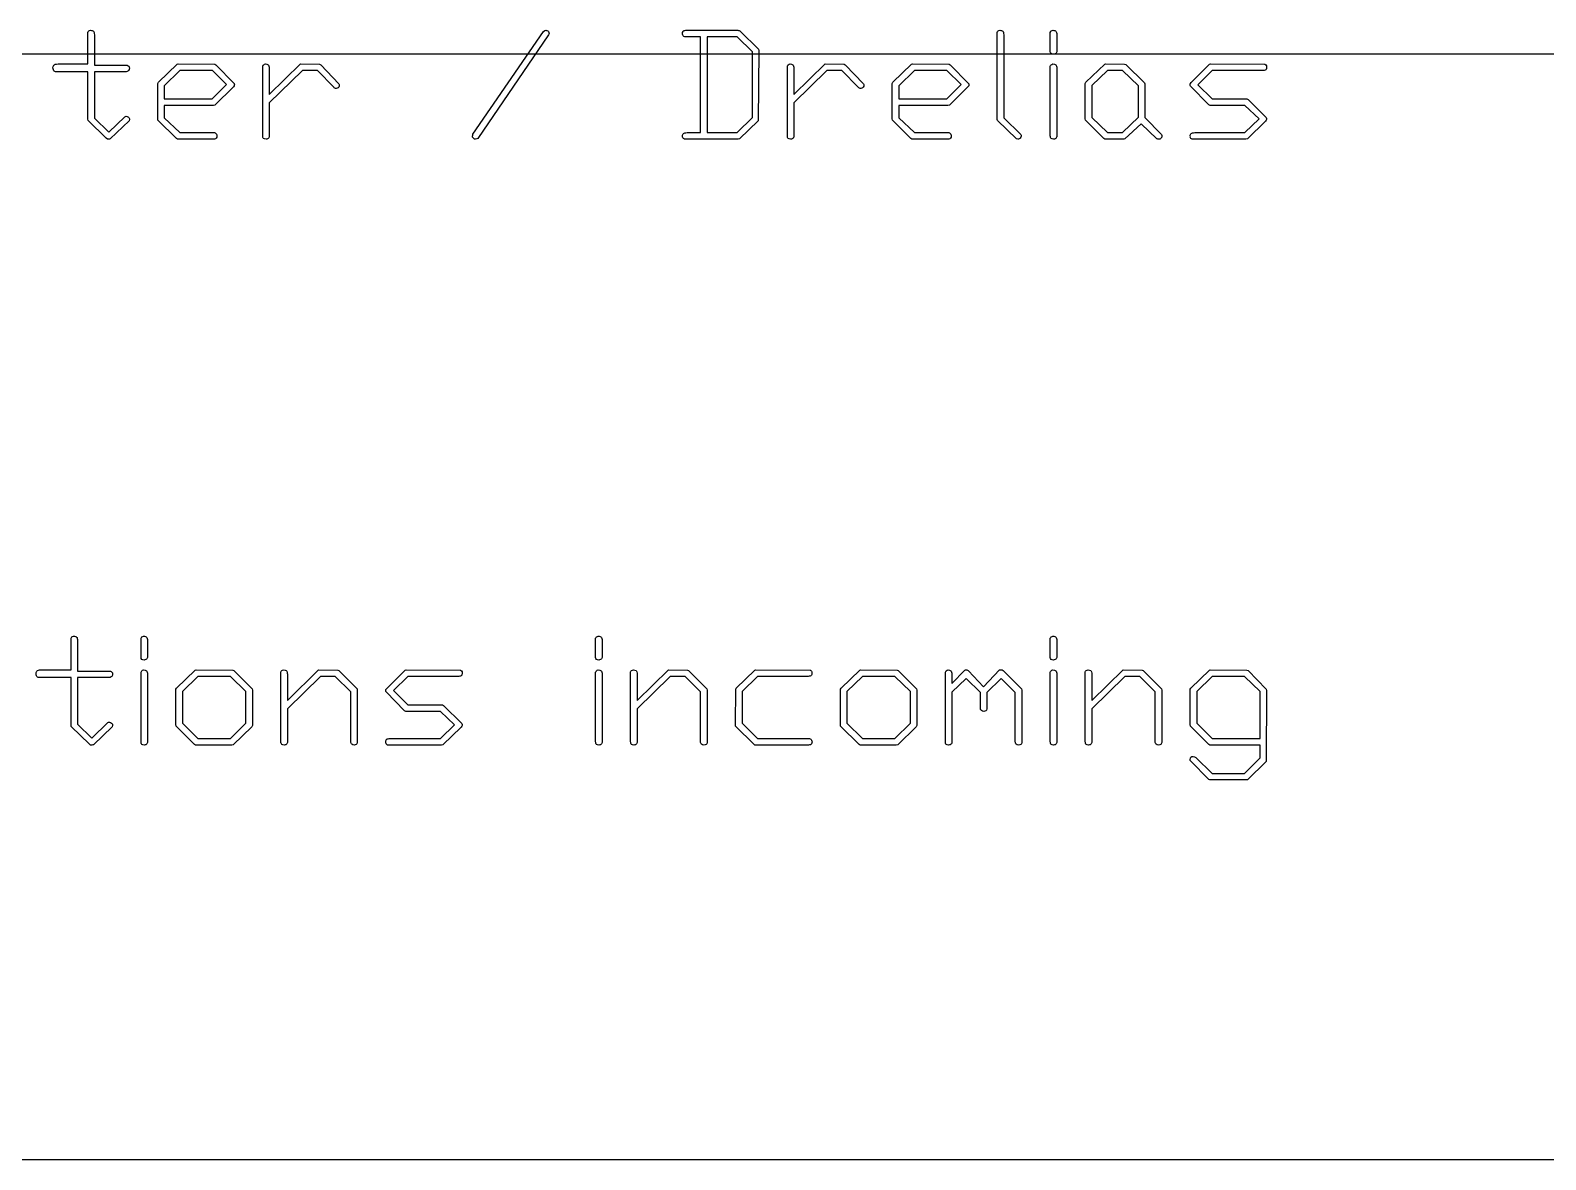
# Model space of a CAD drawing. Header units: millimetres. Extents: x -2305 to 1184, y -190 to 1638.
# Drawn here: x -1667 to -1580.2, y 612.7 to 677.5 of the extents above; entities that cross this region are included whole.
import ezdxf

# ---------------------------------------------------------------- set-up
doc = ezdxf.new("R2010")
doc.units = ezdxf.units.MM

msp = doc.modelspace()

# ---------------------------------------------------------------- linework, layer by layer
at = {"color": 7, "linetype": 'Continuous'}
for p, q in [((-1755.869, 676.114), (-1503.14, 676.114)), ((-1503.14, 612.731), (-1755.869, 612.731))]:
    msp.add_line(p, q, dxfattribs=at)
at = {"color": 7, "linetype": 'Continuous', "flags": 128}
for points in [[(-1663.407, 677.418), (-1663.382, 677.386), (-1663.366, 677.341), (-1663.356, 677.281), (-1663.352, 677.205), (-1663.352, 677.205), (-1663.352, 675.46), (-1663.352, 675.46), (-1661.463, 675.46), (-1661.463, 675.46), (-1661.417, 675.437), (-1661.381, 675.404), (-1661.356, 675.361), (-1661.342, 675.306), (-1661.342, 675.306), (-1661.354, 675.228), (-1661.394, 675.157), (-1661.427, 675.128), (-1661.474, 675.107), (-1661.537, 675.094), (-1661.612, 675.089), (-1661.612, 675.089), (-1663.352, 675.089), (-1663.352, 675.089), (-1663.352, 672.42), (-1663.352, 672.42), (-1662.528, 671.621), (-1662.528, 671.621), (-1661.611, 672.51), (-1661.611, 672.51), (-1661.571, 672.53), (-1661.524, 672.536), (-1661.524, 672.536), (-1661.463, 672.523), (-1661.403, 672.486), (-1661.376, 672.459), (-1661.357, 672.428), (-1661.345, 672.393), (-1661.342, 672.354), (-1661.342, 672.354), (-1661.359, 672.271), (-1661.359, 672.271), (-1662.441, 671.244), (-1662.441, 671.244), (-1662.477, 671.233), (-1662.537, 671.228), (-1662.537, 671.228), (-1662.606, 671.228), (-1662.606, 671.228), (-1662.668, 671.278), (-1662.668, 671.278), (-1663.714, 672.287), (-1663.714, 672.287), (-1663.723, 672.371), (-1663.723, 672.371), (-1663.723, 675.089), (-1663.723, 675.089), (-1665.581, 675.089), (-1665.581, 675.089), (-1665.618, 675.096), (-1665.651, 675.116), (-1665.678, 675.148), (-1665.703, 675.195), (-1665.703, 675.195), (-1665.721, 675.256), (-1665.728, 675.312), (-1665.728, 675.312), (-1665.717, 675.393), (-1665.681, 675.465), (-1665.647, 675.495), (-1665.595, 675.517), (-1665.524, 675.53), (-1665.435, 675.535), (-1665.435, 675.535), (-1663.723, 675.535), (-1663.723, 675.535), (-1663.723, 677.348), (-1663.723, 677.348), (-1663.705, 677.393), (-1663.674, 677.428), (-1663.632, 677.451), (-1663.578, 677.465), (-1663.578, 677.465), (-1663.524, 677.462), (-1663.476, 677.454), (-1663.438, 677.439), (-1663.407, 677.418)], [(-1637.29, 677.288), (-1637.296, 677.241), (-1637.316, 677.203), (-1637.316, 677.203), (-1641.375, 671.27), (-1641.375, 671.27), (-1641.432, 671.239), (-1641.497, 671.228), (-1641.497, 671.228), (-1641.557, 671.235), (-1641.606, 671.258), (-1641.644, 671.294), (-1641.671, 671.346), (-1641.671, 671.346), (-1641.67, 671.405), (-1641.666, 671.451), (-1641.662, 671.485), (-1641.653, 671.508), (-1641.653, 671.508), (-1637.611, 677.406), (-1637.611, 677.406), (-1637.539, 677.45), (-1637.481, 677.465), (-1637.481, 677.465), (-1637.444, 677.463), (-1637.42, 677.457), (-1637.42, 677.457), (-1637.363, 677.43), (-1637.322, 677.393), (-1637.298, 677.346), (-1637.29, 677.288)], [(-1626.329, 677.414), (-1625.279, 676.382), (-1625.279, 676.382), (-1625.261, 676.306), (-1625.261, 676.306), (-1625.296, 672.269), (-1625.296, 672.269), (-1626.363, 671.236), (-1626.363, 671.236), (-1626.449, 671.228), (-1626.449, 671.228), (-1629.53, 671.228), (-1629.53, 671.228), (-1629.578, 671.256), (-1629.614, 671.297), (-1629.635, 671.349), (-1629.642, 671.414), (-1629.642, 671.414), (-1629.639, 671.456), (-1629.627, 671.493), (-1629.61, 671.524), (-1629.584, 671.551), (-1629.548, 671.572), (-1629.501, 671.588), (-1629.441, 671.596), (-1629.371, 671.599), (-1629.371, 671.599), (-1628.603, 671.599), (-1628.603, 671.599), (-1628.603, 677.094), (-1628.603, 677.094), (-1629.508, 677.094), (-1629.508, 677.094), (-1629.56, 677.114), (-1629.599, 677.146), (-1629.627, 677.19), (-1629.642, 677.248), (-1629.642, 677.248), (-1629.633, 677.338), (-1629.604, 677.406), (-1629.579, 677.432), (-1629.544, 677.45), (-1629.498, 677.462), (-1629.443, 677.465), (-1629.443, 677.465), (-1629.347, 677.465), (-1629.347, 677.465), (-1626.467, 677.465), (-1626.467, 677.465), (-1626.423, 677.462), (-1626.384, 677.453), (-1626.353, 677.436), (-1626.329, 677.414)], [(-1625.633, 676.226), (-1626.51, 677.094), (-1626.51, 677.094), (-1628.231, 677.094), (-1628.231, 677.094), (-1628.231, 671.599), (-1628.231, 671.599), (-1626.51, 671.599), (-1626.51, 671.599), (-1625.633, 672.475), (-1625.633, 672.475), (-1625.633, 676.226)], [(-1611.281, 677.419), (-1611.258, 677.389), (-1611.241, 677.343), (-1611.231, 677.284), (-1611.228, 677.211), (-1611.228, 677.211), (-1611.228, 672.457), (-1611.228, 672.457), (-1610.252, 671.49), (-1610.252, 671.49), (-1610.232, 671.449), (-1610.227, 671.406), (-1610.227, 671.406), (-1610.238, 671.342), (-1610.274, 671.283), (-1610.301, 671.258), (-1610.333, 671.242), (-1610.373, 671.232), (-1610.418, 671.228), (-1610.418, 671.228), (-1610.496, 671.236), (-1610.496, 671.236), (-1611.574, 672.287), (-1611.574, 672.287), (-1611.599, 672.355), (-1611.599, 672.355), (-1611.599, 677.347), (-1611.599, 677.347), (-1611.577, 677.392), (-1611.543, 677.427), (-1611.502, 677.451), (-1611.448, 677.465), (-1611.448, 677.465), (-1611.395, 677.463), (-1611.348, 677.454), (-1611.311, 677.44), (-1611.281, 677.419)], [(-1608.237, 677.417), (-1608.214, 677.385), (-1608.196, 677.34), (-1608.187, 677.28), (-1608.183, 677.204), (-1608.183, 677.204), (-1608.183, 676.235), (-1608.183, 676.235), (-1608.199, 676.196), (-1608.219, 676.164), (-1608.244, 676.139), (-1608.273, 676.122), (-1608.327, 676.103), (-1608.369, 676.096), (-1608.369, 676.096), (-1608.45, 676.106), (-1608.508, 676.133), (-1608.543, 676.18), (-1608.555, 676.245), (-1608.555, 676.245), (-1608.555, 677.343), (-1608.555, 677.343), (-1608.533, 677.39), (-1608.499, 677.426), (-1608.457, 677.451), (-1608.404, 677.465), (-1608.404, 677.465), (-1608.351, 677.462), (-1608.304, 677.454), (-1608.267, 677.437), (-1608.237, 677.417)], [(-1656.396, 675.492), (-1655.345, 674.424), (-1655.345, 674.424), (-1655.332, 674.397), (-1655.327, 674.347), (-1655.327, 674.347), (-1655.33, 674.304), (-1655.335, 674.277), (-1655.335, 674.277), (-1655.379, 674.217), (-1655.379, 674.217), (-1656.438, 673.176), (-1656.438, 673.176), (-1656.525, 673.159), (-1656.525, 673.159), (-1659.343, 673.159), (-1659.343, 673.159), (-1659.343, 672.449), (-1659.343, 672.449), (-1658.449, 671.599), (-1658.449, 671.599), (-1656.474, 671.599), (-1656.474, 671.599), (-1656.431, 671.581), (-1656.396, 671.559), (-1656.371, 671.534), (-1656.356, 671.507), (-1656.34, 671.454), (-1656.334, 671.414), (-1656.334, 671.414), (-1656.342, 671.333), (-1656.369, 671.275), (-1656.412, 671.24), (-1656.474, 671.228), (-1656.474, 671.228), (-1658.593, 671.228), (-1658.593, 671.228), (-1658.645, 671.262), (-1658.645, 671.262), (-1659.706, 672.312), (-1659.706, 672.312), (-1659.714, 672.396), (-1659.714, 672.396), (-1659.714, 674.426), (-1659.714, 674.426), (-1659.679, 674.486), (-1659.679, 674.486), (-1658.611, 675.517), (-1658.611, 675.517), (-1658.558, 675.535), (-1658.558, 675.535), (-1656.456, 675.527), (-1656.456, 675.527), (-1656.396, 675.492)], [(-1655.771, 674.351), (-1656.585, 675.163), (-1656.585, 675.163), (-1658.449, 675.163), (-1658.449, 675.163), (-1659.343, 674.282), (-1659.343, 674.282), (-1659.343, 673.53), (-1659.343, 673.53), (-1656.594, 673.53), (-1656.594, 673.53), (-1655.77, 674.351)], [(-1650.379, 675.491), (-1649.33, 674.4), (-1649.33, 674.4), (-1649.318, 674.354), (-1649.313, 674.32), (-1649.313, 674.32), (-1649.315, 674.283), (-1649.321, 674.259), (-1649.321, 674.259), (-1649.348, 674.211), (-1649.385, 674.174), (-1649.431, 674.148), (-1649.487, 674.134), (-1649.487, 674.134), (-1649.529, 674.138), (-1649.567, 674.151), (-1649.602, 674.169), (-1649.634, 674.197), (-1649.634, 674.197), (-1650.571, 675.163), (-1650.571, 675.163), (-1651.429, 675.163), (-1651.429, 675.163), (-1653.328, 673.303), (-1653.328, 673.303), (-1653.328, 671.364), (-1653.328, 671.364), (-1653.338, 671.331), (-1653.357, 671.301), (-1653.386, 671.272), (-1653.426, 671.246), (-1653.426, 671.246), (-1653.461, 671.233), (-1653.514, 671.228), (-1653.514, 671.228), (-1653.592, 671.237), (-1653.651, 671.266), (-1653.672, 671.29), (-1653.687, 671.323), (-1653.696, 671.365), (-1653.7, 671.416), (-1653.7, 671.416), (-1653.7, 675.415), (-1653.7, 675.415), (-1653.68, 675.46), (-1653.646, 675.496), (-1653.6, 675.521), (-1653.541, 675.535), (-1653.541, 675.535), (-1653.459, 675.524), (-1653.391, 675.491), (-1653.363, 675.46), (-1653.343, 675.416), (-1653.332, 675.355), (-1653.328, 675.279), (-1653.328, 675.279), (-1653.328, 673.779), (-1653.328, 673.779), (-1651.533, 675.535), (-1651.533, 675.535), (-1650.441, 675.525), (-1650.441, 675.525), (-1650.379, 675.491)], [(-1620.307, 675.491), (-1619.259, 674.4), (-1619.259, 674.4), (-1619.246, 674.354), (-1619.241, 674.32), (-1619.241, 674.32), (-1619.243, 674.283), (-1619.249, 674.259), (-1619.249, 674.259), (-1619.276, 674.211), (-1619.313, 674.174), (-1619.359, 674.148), (-1619.415, 674.134), (-1619.415, 674.134), (-1619.457, 674.138), (-1619.495, 674.151), (-1619.53, 674.169), (-1619.563, 674.197), (-1619.563, 674.197), (-1620.499, 675.163), (-1620.499, 675.163), (-1621.357, 675.163), (-1621.357, 675.163), (-1623.257, 673.303), (-1623.257, 673.303), (-1623.257, 671.364), (-1623.257, 671.364), (-1623.266, 671.331), (-1623.286, 671.301), (-1623.315, 671.272), (-1623.354, 671.246), (-1623.354, 671.246), (-1623.389, 671.233), (-1623.442, 671.228), (-1623.442, 671.228), (-1623.52, 671.237), (-1623.579, 671.266), (-1623.6, 671.29), (-1623.615, 671.323), (-1623.624, 671.365), (-1623.628, 671.416), (-1623.628, 671.416), (-1623.628, 675.415), (-1623.628, 675.415), (-1623.608, 675.46), (-1623.574, 675.496), (-1623.528, 675.521), (-1623.469, 675.535), (-1623.469, 675.535), (-1623.388, 675.524), (-1623.319, 675.491), (-1623.291, 675.46), (-1623.272, 675.416), (-1623.26, 675.355), (-1623.257, 675.279), (-1623.257, 675.279), (-1623.257, 673.779), (-1623.257, 673.779), (-1621.462, 675.535), (-1621.462, 675.535), (-1620.369, 675.525), (-1620.369, 675.525), (-1620.307, 675.491)], [(-1614.295, 675.492), (-1613.244, 674.424), (-1613.244, 674.424), (-1613.231, 674.397), (-1613.227, 674.347), (-1613.227, 674.347), (-1613.229, 674.304), (-1613.235, 674.277), (-1613.235, 674.277), (-1613.279, 674.217), (-1613.279, 674.217), (-1614.337, 673.176), (-1614.337, 673.176), (-1614.424, 673.159), (-1614.424, 673.159), (-1617.242, 673.159), (-1617.242, 673.159), (-1617.242, 672.449), (-1617.242, 672.449), (-1616.349, 671.599), (-1616.349, 671.599), (-1614.373, 671.599), (-1614.373, 671.599), (-1614.33, 671.581), (-1614.295, 671.559), (-1614.271, 671.534), (-1614.256, 671.507), (-1614.24, 671.454), (-1614.234, 671.414), (-1614.234, 671.414), (-1614.242, 671.333), (-1614.269, 671.275), (-1614.312, 671.24), (-1614.373, 671.228), (-1614.373, 671.228), (-1616.493, 671.228), (-1616.493, 671.228), (-1616.545, 671.262), (-1616.545, 671.262), (-1617.605, 672.312), (-1617.605, 672.312), (-1617.613, 672.396), (-1617.613, 672.396), (-1617.613, 674.426), (-1617.613, 674.426), (-1617.579, 674.486), (-1617.579, 674.486), (-1616.51, 675.517), (-1616.51, 675.517), (-1616.458, 675.535), (-1616.458, 675.535), (-1614.356, 675.527), (-1614.356, 675.527), (-1614.295, 675.492)], [(-1613.67, 674.351), (-1614.484, 675.163), (-1614.484, 675.163), (-1616.349, 675.163), (-1616.349, 675.163), (-1617.242, 674.282), (-1617.242, 674.282), (-1617.242, 673.53), (-1617.242, 673.53), (-1614.494, 673.53), (-1614.494, 673.53), (-1613.67, 674.351)], [(-1608.242, 675.487), (-1608.216, 675.457), (-1608.197, 675.412), (-1608.187, 675.353), (-1608.183, 675.278), (-1608.183, 675.278), (-1608.183, 671.365), (-1608.183, 671.365), (-1608.193, 671.331), (-1608.212, 671.301), (-1608.241, 671.272), (-1608.281, 671.246), (-1608.281, 671.246), (-1608.316, 671.233), (-1608.369, 671.228), (-1608.369, 671.228), (-1608.447, 671.237), (-1608.506, 671.266), (-1608.527, 671.29), (-1608.542, 671.323), (-1608.551, 671.365), (-1608.555, 671.416), (-1608.555, 671.416), (-1608.555, 675.407), (-1608.555, 675.407), (-1608.535, 675.45), (-1608.504, 675.486), (-1608.46, 675.514), (-1608.404, 675.535), (-1608.404, 675.535), (-1608.31, 675.523), (-1608.241, 675.487)], [(-1604.223, 675.501), (-1603.152, 674.451), (-1603.152, 674.451), (-1603.134, 674.4), (-1603.134, 674.4), (-1603.134, 672.473), (-1603.134, 672.473), (-1602.189, 671.493), (-1602.189, 671.493), (-1602.169, 671.431), (-1602.163, 671.399), (-1602.163, 671.399), (-1602.166, 671.37), (-1602.171, 671.348), (-1602.171, 671.348), (-1602.191, 671.305), (-1602.217, 671.271), (-1602.248, 671.246), (-1602.285, 671.228), (-1602.285, 671.228), (-1602.344, 671.229), (-1602.391, 671.233), (-1602.427, 671.237), (-1602.45, 671.244), (-1602.45, 671.244), (-1603.354, 672.096), (-1603.354, 672.096), (-1604.274, 671.236), (-1604.274, 671.236), (-1604.335, 671.228), (-1604.335, 671.228), (-1605.429, 671.228), (-1605.429, 671.228), (-1605.481, 671.262), (-1605.481, 671.262), (-1606.542, 672.312), (-1606.542, 672.312), (-1606.55, 672.396), (-1606.55, 672.396), (-1606.55, 674.426), (-1606.55, 674.426), (-1606.515, 674.486), (-1606.515, 674.486), (-1605.435, 675.517), (-1605.435, 675.517), (-1605.382, 675.535), (-1605.382, 675.535), (-1604.293, 675.527), (-1604.293, 675.527), (-1604.223, 675.501)], [(-1603.506, 674.29), (-1604.408, 675.163), (-1604.408, 675.163), (-1605.276, 675.163), (-1605.276, 675.163), (-1606.179, 674.298), (-1606.179, 674.298), (-1606.179, 672.473), (-1606.179, 672.473), (-1605.276, 671.599), (-1605.276, 671.599), (-1604.408, 671.599), (-1604.408, 671.599), (-1603.506, 672.482), (-1603.506, 672.482), (-1603.506, 674.29)], [(-1596.251, 675.525), (-1596.197, 675.486), (-1596.155, 675.42), (-1596.155, 675.42), (-1596.156, 675.355), (-1596.162, 675.303), (-1596.17, 675.262), (-1596.181, 675.234), (-1596.181, 675.234), (-1596.208, 675.203), (-1596.246, 675.181), (-1596.295, 675.168), (-1596.355, 675.163), (-1596.355, 675.163), (-1599.273, 675.163), (-1599.273, 675.163), (-1600.092, 674.347), (-1600.092, 674.347), (-1599.269, 673.53), (-1599.269, 673.53), (-1597.282, 673.53), (-1597.282, 673.53), (-1597.222, 673.496), (-1597.222, 673.496), (-1596.172, 672.459), (-1596.172, 672.459), (-1596.159, 672.413), (-1596.155, 672.374), (-1596.155, 672.374), (-1596.159, 672.35), (-1596.172, 672.307), (-1596.172, 672.307), (-1596.215, 672.248), (-1596.215, 672.248), (-1597.258, 671.236), (-1597.258, 671.236), (-1597.345, 671.228), (-1597.345, 671.228), (-1600.431, 671.228), (-1600.431, 671.228), (-1600.464, 671.246), (-1600.492, 671.27), (-1600.516, 671.302), (-1600.536, 671.343), (-1600.536, 671.343), (-1600.527, 671.379), (-1600.536, 671.414), (-1600.536, 671.414), (-1600.532, 671.459), (-1600.523, 671.498), (-1600.507, 671.53), (-1600.483, 671.555), (-1600.451, 671.575), (-1600.405, 671.589), (-1600.346, 671.597), (-1600.275, 671.599), (-1600.275, 671.599), (-1597.41, 671.599), (-1597.41, 671.599), (-1596.592, 672.384), (-1596.592, 672.384), (-1597.409, 673.159), (-1597.409, 673.159), (-1599.397, 673.159), (-1599.397, 673.159), (-1599.459, 673.193), (-1599.459, 673.193), (-1600.518, 674.269), (-1600.518, 674.269), (-1600.531, 674.304), (-1600.536, 674.355), (-1600.536, 674.355), (-1600.533, 674.392), (-1600.526, 674.416), (-1600.526, 674.416), (-1600.474, 674.477), (-1600.474, 674.477), (-1599.43, 675.517), (-1599.43, 675.517), (-1599.378, 675.535), (-1599.378, 675.535), (-1596.251, 675.525)], [(-1664.372, 642.689), (-1664.348, 642.658), (-1664.331, 642.613), (-1664.321, 642.552), (-1664.317, 642.477), (-1664.317, 642.477), (-1664.317, 640.732), (-1664.317, 640.732), (-1662.429, 640.732), (-1662.429, 640.732), (-1662.382, 640.709), (-1662.346, 640.675), (-1662.321, 640.632), (-1662.307, 640.578), (-1662.307, 640.578), (-1662.32, 640.5), (-1662.359, 640.428), (-1662.393, 640.399), (-1662.439, 640.378), (-1662.502, 640.365), (-1662.577, 640.361), (-1662.577, 640.361), (-1664.317, 640.361), (-1664.317, 640.361), (-1664.317, 637.691), (-1664.317, 637.691), (-1663.494, 636.893), (-1663.494, 636.893), (-1662.576, 637.782), (-1662.576, 637.782), (-1662.537, 637.801), (-1662.489, 637.807), (-1662.489, 637.807), (-1662.429, 637.794), (-1662.368, 637.757), (-1662.342, 637.731), (-1662.322, 637.699), (-1662.31, 637.665), (-1662.307, 637.625), (-1662.307, 637.625), (-1662.324, 637.543), (-1662.324, 637.543), (-1663.407, 636.516), (-1663.407, 636.516), (-1663.443, 636.504), (-1663.502, 636.5), (-1663.502, 636.5), (-1663.571, 636.5), (-1663.571, 636.5), (-1663.633, 636.55), (-1663.633, 636.55), (-1664.679, 637.559), (-1664.679, 637.559), (-1664.689, 637.642), (-1664.689, 637.642), (-1664.689, 640.361), (-1664.689, 640.361), (-1666.546, 640.361), (-1666.546, 640.361), (-1666.583, 640.368), (-1666.616, 640.387), (-1666.644, 640.42), (-1666.668, 640.466), (-1666.668, 640.466), (-1666.687, 640.528), (-1666.694, 640.584), (-1666.694, 640.584), (-1666.682, 640.665), (-1666.646, 640.737), (-1666.612, 640.767), (-1666.56, 640.789), (-1666.489, 640.802), (-1666.4, 640.806), (-1666.4, 640.806), (-1664.689, 640.806), (-1664.689, 640.806), (-1664.689, 642.62), (-1664.689, 642.62), (-1664.67, 642.665), (-1664.639, 642.7), (-1664.597, 642.723), (-1664.544, 642.737), (-1664.544, 642.737), (-1664.489, 642.733), (-1664.442, 642.725), (-1664.403, 642.71), (-1664.372, 642.689)], [(-1660.361, 642.688), (-1660.338, 642.657), (-1660.321, 642.612), (-1660.311, 642.551), (-1660.308, 642.476), (-1660.308, 642.476), (-1660.308, 641.507), (-1660.308, 641.507), (-1660.323, 641.468), (-1660.344, 641.435), (-1660.368, 641.411), (-1660.397, 641.393), (-1660.452, 641.375), (-1660.494, 641.368), (-1660.494, 641.368), (-1660.575, 641.377), (-1660.633, 641.405), (-1660.668, 641.451), (-1660.679, 641.516), (-1660.679, 641.516), (-1660.679, 642.615), (-1660.679, 642.615), (-1660.657, 642.661), (-1660.623, 642.697), (-1660.582, 642.723), (-1660.528, 642.737), (-1660.528, 642.737), (-1660.475, 642.733), (-1660.429, 642.725), (-1660.391, 642.709), (-1660.361, 642.688)], [(-1634.299, 642.688), (-1634.276, 642.657), (-1634.258, 642.612), (-1634.249, 642.551), (-1634.246, 642.476), (-1634.246, 642.476), (-1634.246, 641.507), (-1634.246, 641.507), (-1634.261, 641.468), (-1634.282, 641.435), (-1634.306, 641.411), (-1634.335, 641.393), (-1634.39, 641.375), (-1634.431, 641.368), (-1634.431, 641.368), (-1634.513, 641.377), (-1634.571, 641.405), (-1634.605, 641.451), (-1634.617, 641.516), (-1634.617, 641.516), (-1634.617, 642.615), (-1634.617, 642.615), (-1634.595, 642.661), (-1634.561, 642.697), (-1634.52, 642.723), (-1634.466, 642.737), (-1634.466, 642.737), (-1634.413, 642.733), (-1634.366, 642.725), (-1634.329, 642.709), (-1634.299, 642.688)], [(-1608.237, 642.688), (-1608.214, 642.657), (-1608.196, 642.612), (-1608.187, 642.551), (-1608.183, 642.476), (-1608.183, 642.476), (-1608.183, 641.507), (-1608.183, 641.507), (-1608.199, 641.468), (-1608.219, 641.435), (-1608.244, 641.411), (-1608.273, 641.393), (-1608.327, 641.375), (-1608.369, 641.368), (-1608.369, 641.368), (-1608.45, 641.377), (-1608.508, 641.405), (-1608.543, 641.451), (-1608.555, 641.516), (-1608.555, 641.516), (-1608.555, 642.615), (-1608.555, 642.615), (-1608.533, 642.661), (-1608.499, 642.697), (-1608.457, 642.723), (-1608.404, 642.737), (-1608.404, 642.737), (-1608.351, 642.733), (-1608.304, 642.725), (-1608.267, 642.709), (-1608.237, 642.688)], [(-1660.366, 640.759), (-1660.34, 640.729), (-1660.322, 640.683), (-1660.311, 640.624), (-1660.308, 640.55), (-1660.308, 640.55), (-1660.308, 636.637), (-1660.308, 636.637), (-1660.317, 636.603), (-1660.337, 636.573), (-1660.366, 636.544), (-1660.405, 636.517), (-1660.405, 636.517), (-1660.44, 636.504), (-1660.494, 636.5), (-1660.494, 636.5), (-1660.571, 636.509), (-1660.63, 636.538), (-1660.651, 636.561), (-1660.666, 636.595), (-1660.676, 636.637), (-1660.679, 636.688), (-1660.679, 636.688), (-1660.679, 640.679), (-1660.679, 640.679), (-1660.659, 640.722), (-1660.628, 640.758), (-1660.584, 640.785), (-1660.528, 640.806), (-1660.528, 640.806), (-1660.434, 640.795), (-1660.366, 640.759)], [(-1655.361, 640.763), (-1654.311, 639.715), (-1654.311, 639.715), (-1654.294, 639.638), (-1654.294, 639.638), (-1654.294, 637.617), (-1654.294, 637.617), (-1654.328, 637.549), (-1654.328, 637.549), (-1655.396, 636.508), (-1655.396, 636.508), (-1655.482, 636.5), (-1655.482, 636.5), (-1657.555, 636.5), (-1657.555, 636.5), (-1657.607, 636.533), (-1657.607, 636.533), (-1658.666, 637.583), (-1658.666, 637.583), (-1658.674, 637.668), (-1658.674, 637.668), (-1658.674, 639.697), (-1658.674, 639.697), (-1658.64, 639.757), (-1658.64, 639.757), (-1657.572, 640.789), (-1657.572, 640.789), (-1657.521, 640.806), (-1657.521, 640.806), (-1655.421, 640.798), (-1655.421, 640.798), (-1655.361, 640.763)], [(-1654.665, 639.561), (-1655.555, 640.435), (-1655.555, 640.435), (-1657.413, 640.435), (-1657.413, 640.435), (-1658.303, 639.57), (-1658.303, 639.57), (-1658.303, 637.745), (-1658.303, 637.745), (-1657.413, 636.871), (-1657.413, 636.871), (-1655.555, 636.871), (-1655.555, 636.871), (-1654.665, 637.754), (-1654.665, 637.754), (-1654.665, 639.561)], [(-1649.344, 640.763), (-1648.297, 639.715), (-1648.297, 639.715), (-1648.279, 639.638), (-1648.279, 639.638), (-1648.279, 636.637), (-1648.279, 636.637), (-1648.301, 636.576), (-1648.338, 636.535), (-1648.394, 636.508), (-1648.465, 636.5), (-1648.465, 636.5), (-1648.538, 636.51), (-1648.598, 636.541), (-1648.621, 636.567), (-1648.638, 636.599), (-1648.647, 636.639), (-1648.65, 636.687), (-1648.65, 636.687), (-1648.65, 639.551), (-1648.65, 639.551), (-1649.54, 640.435), (-1649.54, 640.435), (-1650.397, 640.435), (-1650.397, 640.435), (-1652.289, 638.574), (-1652.289, 638.574), (-1652.289, 636.635), (-1652.289, 636.635), (-1652.298, 636.603), (-1652.318, 636.573), (-1652.347, 636.544), (-1652.386, 636.517), (-1652.386, 636.517), (-1652.421, 636.504), (-1652.474, 636.5), (-1652.474, 636.5), (-1652.552, 636.509), (-1652.611, 636.538), (-1652.632, 636.561), (-1652.647, 636.595), (-1652.657, 636.637), (-1652.66, 636.688), (-1652.66, 636.688), (-1652.66, 640.687), (-1652.66, 640.687), (-1652.64, 640.732), (-1652.607, 640.768), (-1652.56, 640.792), (-1652.501, 640.806), (-1652.501, 640.806), (-1652.42, 640.796), (-1652.351, 640.762), (-1652.324, 640.732), (-1652.304, 640.688), (-1652.292, 640.626), (-1652.289, 640.551), (-1652.289, 640.551), (-1652.289, 639.051), (-1652.289, 639.051), (-1650.496, 640.806), (-1650.496, 640.806), (-1649.405, 640.798), (-1649.405, 640.798), (-1649.344, 640.763)], [(-1642.361, 640.797), (-1642.307, 640.758), (-1642.265, 640.691), (-1642.265, 640.691), (-1642.266, 640.626), (-1642.272, 640.574), (-1642.28, 640.534), (-1642.292, 640.506), (-1642.292, 640.506), (-1642.318, 640.474), (-1642.356, 640.452), (-1642.405, 640.44), (-1642.466, 640.435), (-1642.466, 640.435), (-1645.383, 640.435), (-1645.383, 640.435), (-1646.202, 639.618), (-1646.202, 639.618), (-1645.379, 638.802), (-1645.379, 638.802), (-1643.393, 638.802), (-1643.393, 638.802), (-1643.332, 638.768), (-1643.332, 638.768), (-1642.282, 637.731), (-1642.282, 637.731), (-1642.269, 637.684), (-1642.265, 637.646), (-1642.265, 637.646), (-1642.269, 637.622), (-1642.282, 637.579), (-1642.282, 637.579), (-1642.325, 637.52), (-1642.325, 637.52), (-1643.368, 636.508), (-1643.368, 636.508), (-1643.455, 636.5), (-1643.455, 636.5), (-1646.541, 636.5), (-1646.541, 636.5), (-1646.574, 636.517), (-1646.602, 636.541), (-1646.626, 636.574), (-1646.646, 636.615), (-1646.646, 636.615), (-1646.638, 636.651), (-1646.646, 636.685), (-1646.646, 636.685), (-1646.642, 636.731), (-1646.633, 636.77), (-1646.617, 636.801), (-1646.593, 636.827), (-1646.561, 636.847), (-1646.515, 636.861), (-1646.457, 636.869), (-1646.385, 636.871), (-1646.385, 636.871), (-1643.52, 636.871), (-1643.52, 636.871), (-1642.702, 637.655), (-1642.702, 637.655), (-1643.519, 638.43), (-1643.519, 638.43), (-1645.508, 638.43), (-1645.508, 638.43), (-1645.569, 638.465), (-1645.569, 638.465), (-1646.628, 639.541), (-1646.628, 639.541), (-1646.641, 639.575), (-1646.646, 639.626), (-1646.646, 639.626), (-1646.643, 639.664), (-1646.636, 639.688), (-1646.636, 639.688), (-1646.584, 639.748), (-1646.584, 639.748), (-1645.54, 640.789), (-1645.54, 640.789), (-1645.488, 640.806), (-1645.488, 640.806), (-1642.361, 640.797)], [(-1634.304, 640.759), (-1634.278, 640.729), (-1634.26, 640.683), (-1634.249, 640.624), (-1634.246, 640.55), (-1634.246, 640.55), (-1634.246, 636.637), (-1634.246, 636.637), (-1634.255, 636.603), (-1634.275, 636.573), (-1634.304, 636.544), (-1634.343, 636.517), (-1634.343, 636.517), (-1634.378, 636.504), (-1634.431, 636.5), (-1634.431, 636.5), (-1634.509, 636.509), (-1634.568, 636.538), (-1634.589, 636.561), (-1634.604, 636.595), (-1634.613, 636.637), (-1634.617, 636.688), (-1634.617, 636.688), (-1634.617, 640.679), (-1634.617, 640.679), (-1634.597, 640.722), (-1634.566, 640.758), (-1634.522, 640.785), (-1634.466, 640.806), (-1634.466, 640.806), (-1634.372, 640.795), (-1634.304, 640.759)], [(-1629.296, 640.763), (-1628.249, 639.715), (-1628.249, 639.715), (-1628.231, 639.638), (-1628.231, 639.638), (-1628.231, 636.637), (-1628.231, 636.637), (-1628.253, 636.576), (-1628.291, 636.535), (-1628.346, 636.508), (-1628.417, 636.5), (-1628.417, 636.5), (-1628.49, 636.51), (-1628.55, 636.541), (-1628.574, 636.567), (-1628.59, 636.599), (-1628.599, 636.639), (-1628.603, 636.687), (-1628.603, 636.687), (-1628.603, 639.551), (-1628.603, 639.551), (-1629.492, 640.435), (-1629.492, 640.435), (-1630.349, 640.435), (-1630.349, 640.435), (-1632.241, 638.574), (-1632.241, 638.574), (-1632.241, 636.635), (-1632.241, 636.635), (-1632.25, 636.603), (-1632.27, 636.573), (-1632.299, 636.544), (-1632.338, 636.517), (-1632.338, 636.517), (-1632.373, 636.504), (-1632.427, 636.5), (-1632.427, 636.5), (-1632.504, 636.509), (-1632.563, 636.538), (-1632.584, 636.561), (-1632.599, 636.595), (-1632.609, 636.637), (-1632.612, 636.688), (-1632.612, 636.688), (-1632.612, 640.687), (-1632.612, 640.687), (-1632.592, 640.732), (-1632.559, 640.768), (-1632.512, 640.792), (-1632.453, 640.806), (-1632.453, 640.806), (-1632.372, 640.796), (-1632.304, 640.762), (-1632.276, 640.732), (-1632.256, 640.688), (-1632.244, 640.626), (-1632.241, 640.551), (-1632.241, 640.551), (-1632.241, 639.051), (-1632.241, 639.051), (-1630.448, 640.806), (-1630.448, 640.806), (-1629.357, 640.798), (-1629.357, 640.798), (-1629.296, 640.763)], [(-1622.324, 640.797), (-1622.288, 640.781), (-1622.258, 640.758), (-1622.236, 640.729), (-1622.219, 640.691), (-1622.219, 640.691), (-1622.22, 640.633), (-1622.225, 640.584), (-1622.233, 640.541), (-1622.245, 640.506), (-1622.245, 640.506), (-1622.28, 640.474), (-1622.321, 640.452), (-1622.37, 640.44), (-1622.427, 640.435), (-1622.427, 640.435), (-1625.333, 640.435), (-1625.333, 640.435), (-1626.227, 639.563), (-1626.227, 639.563), (-1626.227, 637.743), (-1626.227, 637.743), (-1625.333, 636.871), (-1625.333, 636.871), (-1622.359, 636.871), (-1622.359, 636.871), (-1622.318, 636.862), (-1622.284, 636.842), (-1622.258, 636.813), (-1622.237, 636.774), (-1622.237, 636.774), (-1622.217, 636.729), (-1622.211, 636.685), (-1622.211, 636.685), (-1622.22, 636.624), (-1622.251, 636.561), (-1622.275, 636.535), (-1622.311, 636.515), (-1622.356, 636.503), (-1622.412, 636.5), (-1622.412, 636.5), (-1625.484, 636.5), (-1625.484, 636.5), (-1625.536, 636.533), (-1625.536, 636.533), (-1626.598, 637.583), (-1626.598, 637.583), (-1626.598, 637.668), (-1626.598, 637.668), (-1626.59, 639.697), (-1626.59, 639.697), (-1626.555, 639.757), (-1626.555, 639.757), (-1625.494, 640.789), (-1625.494, 640.789), (-1625.442, 640.806), (-1625.442, 640.806), (-1622.324, 640.797)], [(-1617.27, 640.763), (-1616.22, 639.715), (-1616.22, 639.715), (-1616.203, 639.638), (-1616.203, 639.638), (-1616.203, 637.617), (-1616.203, 637.617), (-1616.237, 637.549), (-1616.237, 637.549), (-1617.305, 636.508), (-1617.305, 636.508), (-1617.391, 636.5), (-1617.391, 636.5), (-1619.464, 636.5), (-1619.464, 636.5), (-1619.516, 636.533), (-1619.516, 636.533), (-1620.575, 637.583), (-1620.575, 637.583), (-1620.583, 637.668), (-1620.583, 637.668), (-1620.583, 639.697), (-1620.583, 639.697), (-1620.549, 639.757), (-1620.549, 639.757), (-1619.481, 640.789), (-1619.481, 640.789), (-1619.43, 640.806), (-1619.43, 640.806), (-1617.33, 640.798), (-1617.33, 640.798), (-1617.27, 640.763)], [(-1616.574, 639.561), (-1617.464, 640.435), (-1617.464, 640.435), (-1619.322, 640.435), (-1619.322, 640.435), (-1620.212, 639.57), (-1620.212, 639.57), (-1620.212, 637.745), (-1620.212, 637.745), (-1619.322, 636.871), (-1619.322, 636.871), (-1617.464, 636.871), (-1617.464, 636.871), (-1616.574, 637.754), (-1616.574, 637.754), (-1616.574, 639.561)], [(-1613.245, 640.742), (-1612.379, 639.838), (-1612.379, 639.838), (-1611.461, 640.806), (-1611.461, 640.806), (-1611.444, 640.806), (-1611.409, 640.806), (-1611.409, 640.806), (-1611.364, 640.806), (-1611.314, 640.806), (-1611.314, 640.806), (-1611.253, 640.773), (-1611.253, 640.773), (-1610.206, 639.722), (-1610.206, 639.722), (-1610.188, 639.644), (-1610.188, 639.644), (-1610.188, 636.637), (-1610.188, 636.637), (-1610.21, 636.576), (-1610.247, 636.535), (-1610.303, 636.508), (-1610.374, 636.5), (-1610.374, 636.5), (-1610.447, 636.51), (-1610.507, 636.541), (-1610.531, 636.566), (-1610.547, 636.598), (-1610.556, 636.638), (-1610.56, 636.684), (-1610.56, 636.684), (-1610.56, 639.514), (-1610.56, 639.514), (-1611.376, 640.311), (-1611.376, 640.311), (-1612.193, 639.516), (-1612.193, 639.516), (-1612.193, 638.568), (-1612.193, 638.568), (-1612.214, 638.506), (-1612.25, 638.46), (-1612.302, 638.434), (-1612.369, 638.424), (-1612.369, 638.424), (-1612.433, 638.436), (-1612.498, 638.471), (-1612.527, 638.498), (-1612.548, 638.534), (-1612.56, 638.576), (-1612.564, 638.627), (-1612.564, 638.627), (-1612.564, 639.507), (-1612.564, 639.507), (-1613.376, 640.311), (-1613.376, 640.311), (-1614.198, 639.522), (-1614.198, 639.522), (-1614.198, 636.634), (-1614.198, 636.634), (-1614.207, 636.602), (-1614.227, 636.572), (-1614.256, 636.543), (-1614.295, 636.516), (-1614.295, 636.516), (-1614.33, 636.504), (-1614.383, 636.5), (-1614.383, 636.5), (-1614.461, 636.509), (-1614.52, 636.538), (-1614.541, 636.561), (-1614.556, 636.595), (-1614.566, 636.637), (-1614.569, 636.688), (-1614.569, 636.688), (-1614.569, 640.679), (-1614.569, 640.679), (-1614.549, 640.722), (-1614.516, 640.758), (-1614.469, 640.785), (-1614.41, 640.806), (-1614.41, 640.806), (-1614.334, 640.794), (-1614.264, 640.755), (-1614.235, 640.723), (-1614.214, 640.674), (-1614.202, 640.61), (-1614.198, 640.53), (-1614.198, 640.53), (-1614.198, 640.023), (-1614.198, 640.023), (-1613.453, 640.788), (-1613.453, 640.788), (-1613.426, 640.802), (-1613.383, 640.806), (-1613.383, 640.806), (-1613.343, 640.803), (-1613.306, 640.79), (-1613.273, 640.77), (-1613.245, 640.742)], [(-1608.242, 640.759), (-1608.216, 640.729), (-1608.197, 640.683), (-1608.187, 640.624), (-1608.183, 640.55), (-1608.183, 640.55), (-1608.183, 636.637), (-1608.183, 636.637), (-1608.193, 636.603), (-1608.212, 636.573), (-1608.241, 636.544), (-1608.281, 636.517), (-1608.281, 636.517), (-1608.316, 636.504), (-1608.369, 636.5), (-1608.369, 636.5), (-1608.447, 636.509), (-1608.506, 636.538), (-1608.527, 636.561), (-1608.542, 636.595), (-1608.551, 636.637), (-1608.555, 636.688), (-1608.555, 636.688), (-1608.555, 640.679), (-1608.555, 640.679), (-1608.535, 640.722), (-1608.504, 640.758), (-1608.46, 640.785), (-1608.404, 640.806), (-1608.404, 640.806), (-1608.31, 640.795), (-1608.241, 640.759)], [(-1603.234, 640.763), (-1602.187, 639.715), (-1602.187, 639.715), (-1602.169, 639.638), (-1602.169, 639.638), (-1602.169, 636.637), (-1602.169, 636.637), (-1602.191, 636.576), (-1602.228, 636.535), (-1602.284, 636.508), (-1602.355, 636.5), (-1602.355, 636.5), (-1602.428, 636.51), (-1602.488, 636.541), (-1602.511, 636.567), (-1602.528, 636.599), (-1602.537, 636.639), (-1602.54, 636.687), (-1602.54, 636.687), (-1602.54, 639.551), (-1602.54, 639.551), (-1603.43, 640.435), (-1603.43, 640.435), (-1604.286, 640.435), (-1604.286, 640.435), (-1606.179, 638.574), (-1606.179, 638.574), (-1606.179, 636.635), (-1606.179, 636.635), (-1606.188, 636.603), (-1606.208, 636.573), (-1606.237, 636.544), (-1606.276, 636.517), (-1606.276, 636.517), (-1606.311, 636.504), (-1606.364, 636.5), (-1606.364, 636.5), (-1606.442, 636.509), (-1606.501, 636.538), (-1606.522, 636.561), (-1606.537, 636.595), (-1606.546, 636.637), (-1606.55, 636.688), (-1606.55, 636.688), (-1606.55, 640.687), (-1606.55, 640.687), (-1606.53, 640.732), (-1606.497, 640.768), (-1606.45, 640.792), (-1606.391, 640.806), (-1606.391, 640.806), (-1606.31, 640.796), (-1606.241, 640.762), (-1606.214, 640.732), (-1606.194, 640.688), (-1606.182, 640.626), (-1606.179, 640.551), (-1606.179, 640.551), (-1606.179, 639.051), (-1606.179, 639.051), (-1604.386, 640.806), (-1604.386, 640.806), (-1603.295, 640.798), (-1603.295, 640.798), (-1603.234, 640.763)], [(-1597.222, 640.763), (-1596.172, 639.71), (-1596.172, 639.71), (-1596.155, 639.633), (-1596.155, 639.633), (-1596.19, 635.556), (-1596.19, 635.556), (-1597.257, 634.512), (-1597.257, 634.512), (-1597.343, 634.495), (-1597.343, 634.495), (-1599.416, 634.495), (-1599.416, 634.495), (-1599.468, 634.53), (-1599.468, 634.53), (-1600.527, 635.587), (-1600.527, 635.587), (-1600.533, 635.617), (-1600.536, 635.673), (-1600.536, 635.673), (-1600.525, 635.748), (-1600.493, 635.801), (-1600.438, 635.834), (-1600.363, 635.844), (-1600.363, 635.844), (-1600.283, 635.829), (-1600.215, 635.785), (-1600.215, 635.785), (-1599.28, 634.866), (-1599.28, 634.866), (-1597.418, 634.866), (-1597.418, 634.866), (-1596.526, 635.756), (-1596.526, 635.756), (-1596.526, 636.5), (-1596.526, 636.5), (-1599.418, 636.5), (-1599.418, 636.5), (-1599.471, 636.533), (-1599.471, 636.533), (-1600.527, 637.583), (-1600.527, 637.583), (-1600.536, 637.668), (-1600.536, 637.668), (-1600.536, 639.697), (-1600.536, 639.697), (-1600.501, 639.757), (-1600.501, 639.757), (-1599.433, 640.789), (-1599.433, 640.789), (-1599.382, 640.806), (-1599.382, 640.806), (-1597.282, 640.798), (-1597.282, 640.798), (-1597.222, 640.763)], [(-1596.526, 639.561), (-1597.416, 640.435), (-1597.416, 640.435), (-1599.274, 640.435), (-1599.274, 640.435), (-1600.164, 639.57), (-1600.164, 639.57), (-1600.164, 637.745), (-1600.164, 637.745), (-1599.274, 636.871), (-1599.274, 636.871), (-1596.526, 636.871), (-1596.526, 636.871), (-1596.526, 639.561)]]:
    msp.add_lwpolyline(points, dxfattribs=at)

doc.saveas('drawing.dxf')
